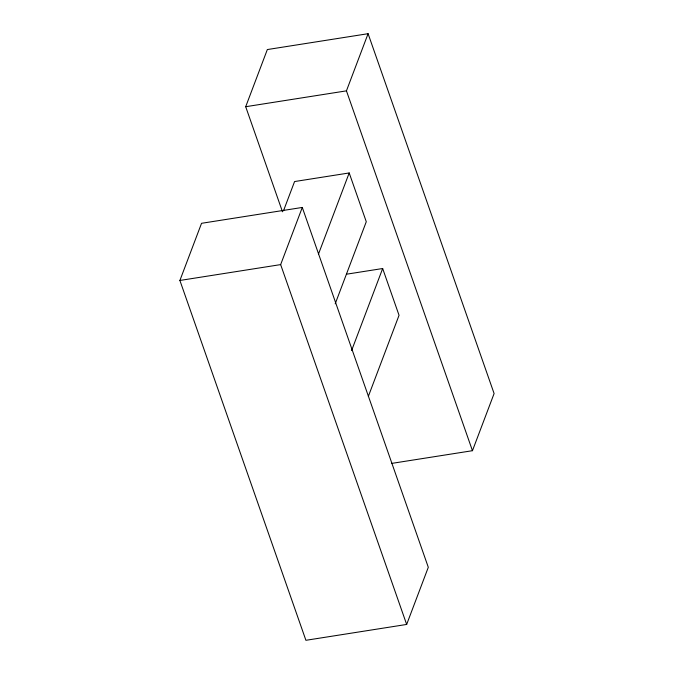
<?xml version="1.0" encoding="UTF-8"?>
<svg xmlns="http://www.w3.org/2000/svg" width="674" height="674" viewBox="0 0 674 674"><rect width="100%" height="100%" fill="white"/><g stroke="black" fill="none" stroke-linecap="round" stroke-linejoin="round"><path stroke-width="1.01" d="M179.899 280.46L201.543 223.305L302.289 207.449L428.302 567.289L406.666 624.444L305.912 640.3L179.899 280.46L280.645 264.604L302.289 207.449M282.49 211.788L245.698 106.711L267.334 49.556L368.088 33.7L494.101 393.54L472.457 450.695L391.442 463.442M283.468 210.861L294.572 181.55L349.199 172.957L366.277 221.738L335.205 303.806M472.457 450.695L346.444 90.855L368.088 33.7M318.49 254.047L349.199 172.957M351.584 350.59L382.663 268.522L346.588 274.192M368.341 396.388L399.042 315.297L382.663 268.522M245.698 106.711L346.444 90.855M280.645 264.604L406.666 624.444"/></g></svg>
